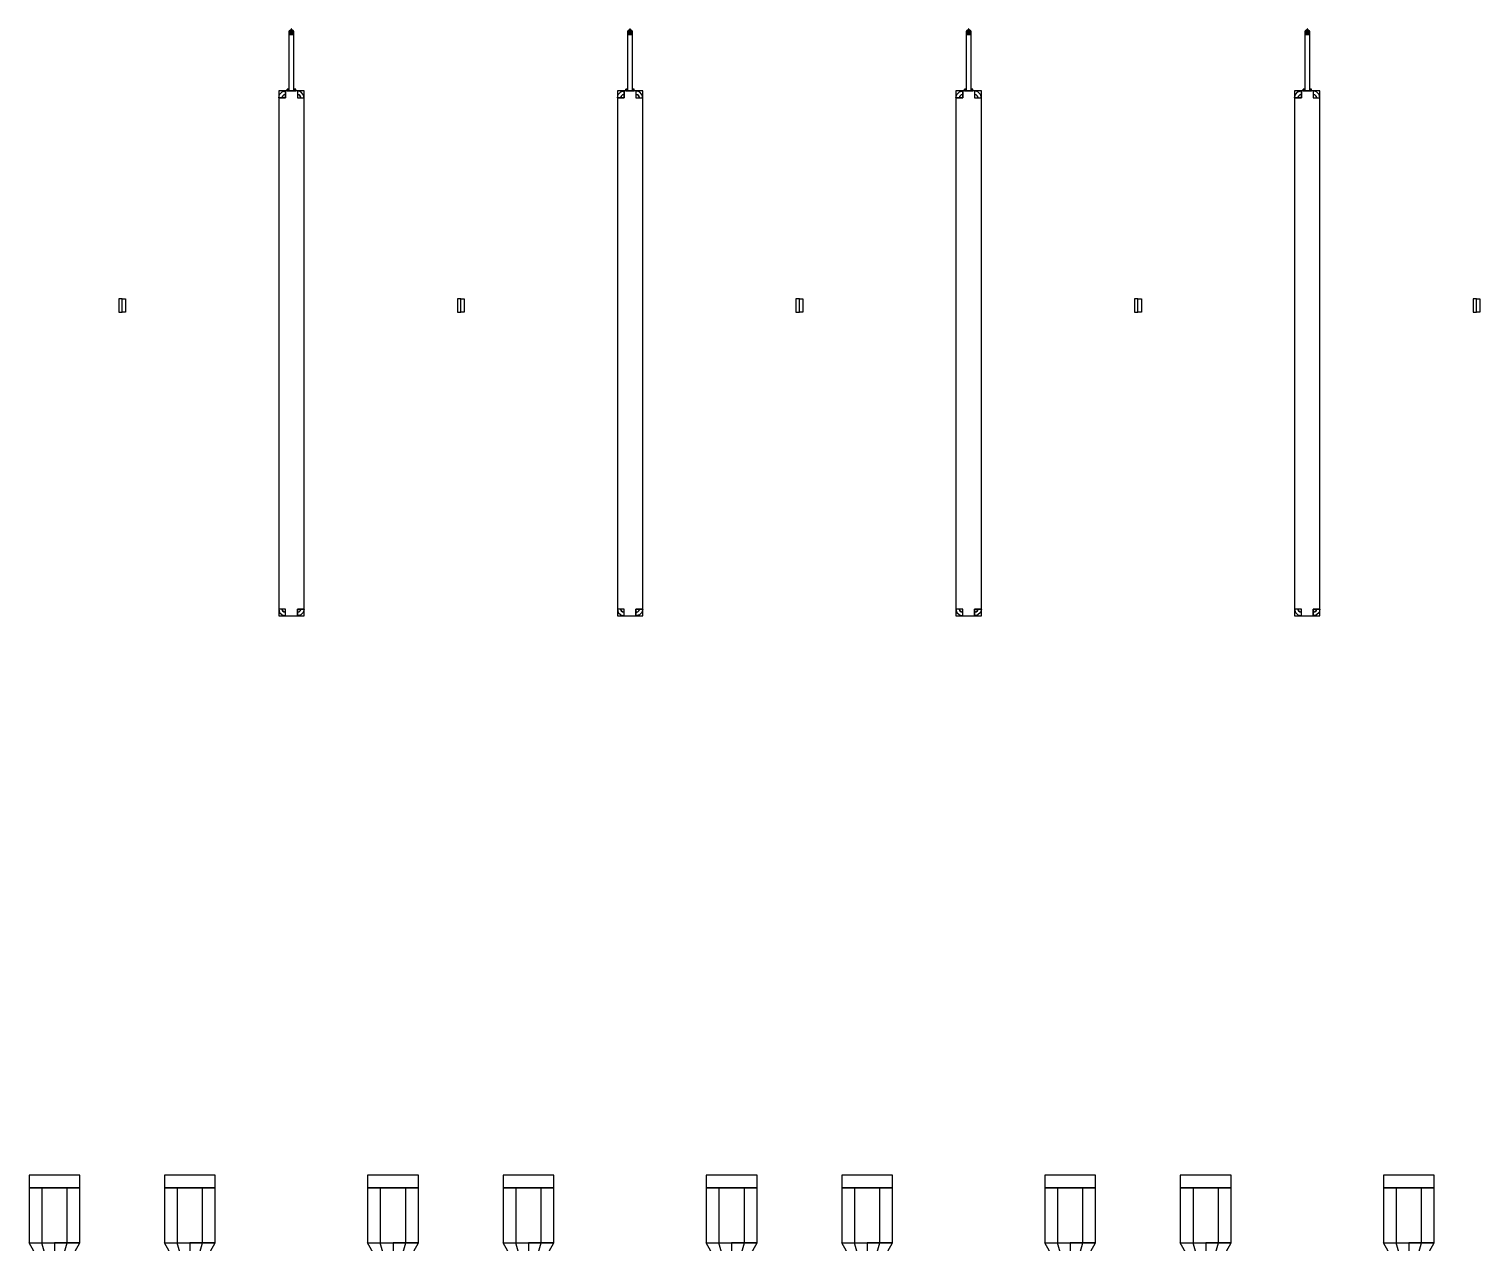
# Model space of a CAD drawing. Extents: x -19750 to 13082, y -13175 to 15275.
# Drawn here: x -12550 to -3980, y 1050 to 8221 of the extents above; entities that cross this region are included whole.
import ezdxf

# ---------------------------------------------------------------- set-up
doc = ezdxf.new("R2010")
doc.units = 0
doc.layers.add('GAP', color=1, linetype='continuous')
doc.layers.add('PIN', color=3, linetype='continuous')

# ---------------------------------------------------------------- blocks, each defined once
blk = doc.blocks.new('C1BGAP')
for points in [[(3250, 14425), (3250, 14350), (3550, 14350), (3550, 14425), (3250, 14425)], [(3250, 14425), (3250, 14350), (3550, 14350), (3550, 14425), (3250, 14425)], [(3250, 14350), (3250, 14025), (3550, 14025), (3550, 14350), (3250, 14350)], [(3250, 14350), (3250, 14025), (3550, 14025), (3550, 14350), (3250, 14350)], [(3400, 14025), (3400, 13775), (3390.2, 13775), (3250, 14025), (3400, 14025)], [(3400, 14025), (3400, 13775), (3390.2, 13775), (3250, 14025), (3400, 14025)], [(3400, 14025), (3400, 13775), (3409.8, 13775), (3550, 14025), (3400, 14025)], [(3400, 14025), (3400, 13775), (3409.8, 13775), (3550, 14025), (3400, 14025)]]:
    blk.add_lwpolyline(points)
blk = doc.blocks.new('C1BPIN')
for points in [[(3325, 14350), (3325, 14025), (3475, 14025), (3475, 14350), (3325, 14350)], [(3325, 14350), (3325, 14025), (3475, 14025), (3475, 14350), (3325, 14350)], [(3400, 14025), (3400, 13775), (3395, 13775), (3325, 14025), (3400, 14025)], [(3400, 14025), (3400, 13775), (3395, 13775), (3325, 14025), (3400, 14025)], [(3400, 14025), (3400, 13775), (3405, 13775), (3475, 14025), (3400, 14025)], [(3400, 14025), (3400, 13775), (3405, 13775), (3475, 14025), (3400, 14025)]]:
    blk.add_lwpolyline(points)
blk = doc.blocks.new('C1C')
at = {"layer": 'GAP'}
blk.add_lwpolyline([(1800, 19522.5), (1800, 19602.5), (1780, 19602.5), (1780, 19522.5), (1800, 19522.5)], dxfattribs=at)
blk = doc.blocks.new('C1CGAP')
for points in [[(3250, 14425), (3250, 14350), (3550, 14350), (3550, 14425), (3250, 14425)], [(3250, 14425), (3250, 14350), (3550, 14350), (3550, 14425), (3250, 14425)], [(3250, 14350), (3250, 14025), (3550, 14025), (3550, 14350), (3250, 14350)], [(3250, 14350), (3250, 14025), (3550, 14025), (3550, 14350), (3250, 14350)], [(3400, 14025), (3400, 13775), (3390.2, 13775), (3250, 14025), (3400, 14025)], [(3400, 14025), (3400, 13775), (3390.2, 13775), (3250, 14025), (3400, 14025)], [(3400, 14025), (3400, 13775), (3409.8, 13775), (3550, 14025), (3400, 14025)], [(3400, 14025), (3400, 13775), (3409.8, 13775), (3550, 14025), (3400, 14025)]]:
    blk.add_lwpolyline(points)
blk = doc.blocks.new('C1CPIN')
for points in [[(3325, 14350), (3325, 14025), (3475, 14025), (3475, 14350), (3325, 14350)], [(3325, 14350), (3325, 14025), (3475, 14025), (3475, 14350), (3325, 14350)], [(3400, 14025), (3400, 13775), (3395, 13775), (3325, 14025), (3400, 14025)], [(3400, 14025), (3400, 13775), (3395, 13775), (3325, 14025), (3400, 14025)], [(3400, 14025), (3400, 13775), (3405, 13775), (3475, 14025), (3400, 14025)], [(3400, 14025), (3400, 13775), (3405, 13775), (3475, 14025), (3400, 14025)]]:
    blk.add_lwpolyline(points)
blk = doc.blocks.new('C1D')
at = {"layer": 'GAP'}
for points in [[(-200, 19522.5), (-200, 19602.5), (-180, 19602.5), (-180, 19522.5), (-200, 19522.5)], [(1800, 19522.5), (1800, 19602.5), (1780, 19602.5), (1780, 19522.5), (1800, 19522.5)]]:
    blk.add_lwpolyline(points, dxfattribs=at)
blk = doc.blocks.new('C1DGAP')
for points in [[(785, 21180), (785, 20830), (815, 20830), (815, 21180), (785, 21180)], [(787.5, 21184), (799.8, 21194), (799.5, 21194), (787.3, 21184), (787.5, 21184)], [(787.5, 21164), (787.5, 21184), (787.3, 21184), (787.3, 21164), (787.5, 21164)], [(792.5, 21175), (792.5, 21170), (807.5, 21170), (807.5, 21175), (792.5, 21175)], [(797.5, 21180), (797.5, 21175), (802.5, 21175), (802.5, 21180), (797.5, 21180)], [(801.2, 21196), (801.2, 21196.2), (798.8, 21196.2), (798.8, 21196), (801.2, 21196)], [(799.8, 21194), (799.8, 21196), (799.5, 21196), (799.5, 21194), (799.8, 21194)], [(800.2, 21194), (800.2, 21196), (800.5, 21196), (800.5, 21194), (800.2, 21194)], [(812.5, 21184), (800.2, 21194), (800.5, 21194), (812.7, 21184), (812.5, 21184)], [(812.5, 21164), (812.5, 21184), (812.7, 21184), (812.7, 21164), (812.5, 21164)], [(812.7, 21163.8), (812.7, 21164), (787.3, 21164), (787.3, 21163.8), (812.7, 21163.8)], [(725, 20830), (725, 17730), (875, 17730), (875, 20830), (725, 20830)], [(725, 20830), (725, 20790), (765, 20790), (765, 20830), (725, 20830)], [(725, 20790), (730.4, 20810), (745, 20824.6), (765, 20830), (765, 20810), (755, 20807.3), (747.7, 20800), (745, 20790), (725, 20790)], [(785, 20830), (785, 20840), (775, 20840), (775, 20830), (785, 20830)], [(785, 20840), (783.7, 20835), (780, 20831.3), (775, 20830), (775, 20835), (777.5, 20835.7), (779.3, 20837.5), (780, 20840), (785, 20840)], [(780, 20840), (779.3, 20837.5), (777.5, 20835.7), (775, 20835), (775, 20840), (775, 20840), (775, 20840), (775, 20840), (780, 20840)], [(825, 20830), (825, 20840), (815, 20840), (815, 20830), (825, 20830)], [(815, 20840), (816.3, 20835), (820, 20831.3), (825, 20830), (825, 20835), (822.5, 20835.7), (820.7, 20837.5), (820, 20840), (815, 20840)], [(820, 20840), (820.7, 20837.5), (822.5, 20835.7), (825, 20835), (825, 20840), (825, 20840), (825, 20840), (825, 20840), (820, 20840)], [(835, 20830), (835, 20790), (875, 20790), (875, 20830), (835, 20830)], [(875, 20790), (869.6, 20810), (855, 20824.6), (835, 20830), (835, 20810), (845, 20807.3), (852.3, 20800), (855, 20790), (875, 20790)], [(745, 20790), (747.7, 20800), (755, 20807.3), (765, 20810), (765, 20790), (765, 20790), (765, 20790), (765, 20790), (745, 20790)], [(855, 20790), (852.3, 20800), (845, 20807.3), (835, 20810), (835, 20790), (835, 20790), (835, 20790), (835, 20790), (855, 20790)], [(765, 17730), (765, 17770), (725, 17770), (725, 17730), (765, 17730)], [(725, 17770), (730.4, 17750), (745, 17735.4), (765, 17730), (765, 17750), (755, 17752.7), (747.7, 17760), (745, 17770), (725, 17770)], [(745, 17770), (747.7, 17760), (755, 17752.7), (765, 17750), (765, 17770), (765, 17770), (765, 17770), (765, 17770), (745, 17770)], [(875, 17730), (875, 17770), (835, 17770), (835, 17730), (875, 17730)], [(875, 17770), (869.6, 17750), (855, 17735.4), (835, 17730), (835, 17750), (845, 17752.7), (852.3, 17760), (855, 17770), (875, 17770)], [(855, 17770), (852.3, 17760), (845, 17752.7), (835, 17750), (835, 17770), (835, 17770), (835, 17770), (835, 17770), (855, 17770)], [(3250, 14425), (3250, 14350), (3550, 14350), (3550, 14425), (3250, 14425)], [(3250, 14425), (3250, 14350), (3550, 14350), (3550, 14425), (3250, 14425)], [(3250, 14350), (3250, 14025), (3550, 14025), (3550, 14350), (3250, 14350)], [(3250, 14350), (3250, 14025), (3550, 14025), (3550, 14350), (3250, 14350)], [(3400, 14025), (3400, 13775), (3390.2, 13775), (3250, 14025), (3400, 14025)], [(3400, 14025), (3400, 13775), (3390.2, 13775), (3250, 14025), (3400, 14025)], [(3400, 14025), (3400, 13775), (3409.8, 13775), (3550, 14025), (3400, 14025)], [(3400, 14025), (3400, 13775), (3409.8, 13775), (3550, 14025), (3400, 14025)]]:
    blk.add_lwpolyline(points)
blk = doc.blocks.new('C1DPIN')
for points in [[(800, 21184), (800, 21194), (799.8, 21194), (787.5, 21184), (800, 21184)], [(812.5, 21164), (812.5, 21184), (787.5, 21184), (787.5, 21164), (812.5, 21164)], [(800.2, 21194), (800.2, 21196), (799.8, 21196), (799.8, 21194), (800.2, 21194)], [(800, 21184), (800, 21194), (800.2, 21194), (812.5, 21184), (800, 21184)], [(780, 20840), (779.3, 20837.5), (777.5, 20835.7), (775, 20835), (775, 20835), (777.5, 20835.7), (779.3, 20837.5), (780, 20840), (780, 20840)], [(780, 20840), (779.3, 20837.5), (777.5, 20835.7), (775, 20835), (775, 20835), (777.5, 20835.7), (779.3, 20837.5), (780, 20840), (780, 20840)], [(820, 20840), (820.7, 20837.5), (822.5, 20835.7), (825, 20835), (825, 20835), (822.5, 20835.7), (820.7, 20837.5), (820, 20840), (820, 20840)], [(820, 20840), (820.7, 20837.5), (822.5, 20835.7), (825, 20835), (825, 20835), (822.5, 20835.7), (820.7, 20837.5), (820, 20840), (820, 20840)], [(745, 20790), (747.7, 20800), (755, 20807.3), (765, 20810), (765, 20810), (755, 20807.3), (747.7, 20800), (745, 20790), (745, 20790)], [(745, 20790), (747.7, 20800), (755, 20807.3), (765, 20810), (765, 20810), (755, 20807.3), (747.7, 20800), (745, 20790), (745, 20790)], [(855, 20790), (852.3, 20800), (845, 20807.3), (835, 20810), (835, 20810), (845, 20807.3), (852.3, 20800), (855, 20790), (855, 20790)], [(855, 20790), (852.3, 20800), (845, 20807.3), (835, 20810), (835, 20810), (845, 20807.3), (852.3, 20800), (855, 20790), (855, 20790)], [(745, 17770), (747.7, 17760), (755, 17752.7), (765, 17750), (765, 17750), (755, 17752.7), (747.7, 17760), (745, 17770), (745, 17770)], [(745, 17770), (747.7, 17760), (755, 17752.7), (765, 17750), (765, 17750), (755, 17752.7), (747.7, 17760), (745, 17770), (745, 17770)], [(855, 17770), (852.3, 17760), (845, 17752.7), (835, 17750), (835, 17750), (845, 17752.7), (852.3, 17760), (855, 17770), (855, 17770)], [(855, 17770), (852.3, 17760), (845, 17752.7), (835, 17750), (835, 17750), (845, 17752.7), (852.3, 17760), (855, 17770), (855, 17770)], [(3325, 14350), (3325, 14025), (3475, 14025), (3475, 14350), (3325, 14350)], [(3325, 14350), (3325, 14025), (3475, 14025), (3475, 14350), (3325, 14350)], [(3400, 14025), (3400, 13775), (3395, 13775), (3325, 14025), (3400, 14025)], [(3400, 14025), (3400, 13775), (3395, 13775), (3325, 14025), (3400, 14025)], [(3400, 14025), (3400, 13775), (3405, 13775), (3475, 14025), (3400, 14025)], [(3400, 14025), (3400, 13775), (3405, 13775), (3475, 14025), (3400, 14025)]]:
    blk.add_lwpolyline(points)
blk = doc.blocks.new('C1E')
at = {"layer": 'GAP'}
for points in [[(-200, 19522.5), (-200, 19602.5), (-180, 19602.5), (-180, 19522.5), (-200, 19522.5)], [(1800, 19522.5), (1800, 19602.5), (1780, 19602.5), (1780, 19522.5), (1800, 19522.5)]]:
    blk.add_lwpolyline(points, dxfattribs=at)
blk = doc.blocks.new('C1EGAP')
for points in [[(785, 21180), (785, 20830), (815, 20830), (815, 21180), (785, 21180)], [(787.5, 21184), (799.7, 21194), (799.5, 21194), (787.3, 21184), (787.5, 21184)], [(787.5, 21164), (787.5, 21184), (787.3, 21184), (787.3, 21164), (787.5, 21164)], [(792.5, 21175), (792.5, 21170), (807.5, 21170), (807.5, 21175), (792.5, 21175)], [(797.5, 21180), (797.5, 21175), (802.5, 21175), (802.5, 21180), (797.5, 21180)], [(801.2, 21196), (801.2, 21196.2), (798.8, 21196.2), (798.8, 21196), (801.2, 21196)], [(799.7, 21194), (799.7, 21196), (799.5, 21196), (799.5, 21194), (799.7, 21194)], [(800.3, 21194), (800.3, 21196), (800.5, 21196), (800.5, 21194), (800.3, 21194)], [(812.5, 21184), (800.3, 21194), (800.5, 21194), (812.7, 21184), (812.5, 21184)], [(812.5, 21164), (812.5, 21184), (812.7, 21184), (812.7, 21164), (812.5, 21164)], [(812.7, 21163.8), (812.7, 21164), (787.3, 21164), (787.3, 21163.8), (812.7, 21163.8)], [(725, 20830), (725, 17730), (875, 17730), (875, 20830), (725, 20830)], [(725, 20830), (725, 20790), (765, 20790), (765, 20830), (725, 20830)], [(725, 20790), (730.4, 20810), (745, 20824.6), (765, 20830), (765, 20810), (755, 20807.3), (747.7, 20800), (745, 20790), (725, 20790)], [(785, 20830), (785, 20840), (775, 20840), (775, 20830), (785, 20830)], [(785, 20840), (783.7, 20835), (780, 20831.3), (775, 20830), (775, 20835), (777.5, 20835.7), (779.3, 20837.5), (780, 20840), (785, 20840)], [(780, 20840), (779.3, 20837.5), (777.5, 20835.7), (775, 20835), (775, 20840), (775, 20840), (775, 20840), (775, 20840), (780, 20840)], [(825, 20830), (825, 20840), (815, 20840), (815, 20830), (825, 20830)], [(815, 20840), (816.3, 20835), (820, 20831.3), (825, 20830), (825, 20835), (822.5, 20835.7), (820.7, 20837.5), (820, 20840), (815, 20840)], [(820, 20840), (820.7, 20837.5), (822.5, 20835.7), (825, 20835), (825, 20840), (825, 20840), (825, 20840), (825, 20840), (820, 20840)], [(835, 20830), (835, 20790), (875, 20790), (875, 20830), (835, 20830)], [(875, 20790), (869.6, 20810), (855, 20824.6), (835, 20830), (835, 20810), (845, 20807.3), (852.3, 20800), (855, 20790), (875, 20790)], [(745, 20790), (747.7, 20800), (755, 20807.3), (765, 20810), (765, 20790), (765, 20790), (765, 20790), (765, 20790), (745, 20790)], [(855, 20790), (852.3, 20800), (845, 20807.3), (835, 20810), (835, 20790), (835, 20790), (835, 20790), (835, 20790), (855, 20790)], [(765, 17730), (765, 17770), (725, 17770), (725, 17730), (765, 17730)], [(725, 17770), (730.4, 17750), (745, 17735.4), (765, 17730), (765, 17750), (755, 17752.7), (747.7, 17760), (745, 17770), (725, 17770)], [(745, 17770), (747.7, 17760), (755, 17752.7), (765, 17750), (765, 17770), (765, 17770), (765, 17770), (765, 17770), (745, 17770)], [(875, 17730), (875, 17770), (835, 17770), (835, 17730), (875, 17730)], [(875, 17770), (869.6, 17750), (855, 17735.4), (835, 17730), (835, 17750), (845, 17752.7), (852.3, 17760), (855, 17770), (875, 17770)], [(855, 17770), (852.3, 17760), (845, 17752.7), (835, 17750), (835, 17770), (835, 17770), (835, 17770), (835, 17770), (855, 17770)], [(-1950, 14425), (-1950, 14350), (-1650, 14350), (-1650, 14425), (-1950, 14425)], [(-1950, 14425), (-1950, 14350), (-1650, 14350), (-1650, 14425), (-1950, 14425)], [(3250, 14425), (3250, 14350), (3550, 14350), (3550, 14425), (3250, 14425)], [(3250, 14425), (3250, 14350), (3550, 14350), (3550, 14425), (3250, 14425)], [(-1950, 14350), (-1950, 14025), (-1650, 14025), (-1650, 14350), (-1950, 14350)], [(-1950, 14350), (-1950, 14025), (-1650, 14025), (-1650, 14350), (-1950, 14350)], [(3250, 14350), (3250, 14025), (3550, 14025), (3550, 14350), (3250, 14350)], [(3250, 14350), (3250, 14025), (3550, 14025), (3550, 14350), (3250, 14350)], [(-1800, 14025), (-1800, 13775), (-1809.8, 13775), (-1950, 14025), (-1800, 14025)], [(-1800, 14025), (-1800, 13775), (-1809.8, 13775), (-1950, 14025), (-1800, 14025)], [(-1800, 14025), (-1800, 13775), (-1790.2, 13775), (-1650, 14025), (-1800, 14025)], [(-1800, 14025), (-1800, 13775), (-1790.2, 13775), (-1650, 14025), (-1800, 14025)], [(3400, 14025), (3400, 13775), (3390.2, 13775), (3250, 14025), (3400, 14025)], [(3400, 14025), (3400, 13775), (3390.2, 13775), (3250, 14025), (3400, 14025)], [(3400, 14025), (3400, 13775), (3409.8, 13775), (3550, 14025), (3400, 14025)], [(3400, 14025), (3400, 13775), (3409.8, 13775), (3550, 14025), (3400, 14025)]]:
    blk.add_lwpolyline(points)
blk = doc.blocks.new('C1EPIN')
for points in [[(800, 21184), (800, 21194), (799.7, 21194), (787.5, 21184), (800, 21184)], [(812.5, 21164), (812.5, 21184), (787.5, 21184), (787.5, 21164), (812.5, 21164)], [(800.3, 21194), (800.3, 21196), (799.7, 21196), (799.7, 21194), (800.3, 21194)], [(800, 21184), (800, 21194), (800.3, 21194), (812.5, 21184), (800, 21184)], [(780, 20840), (779.3, 20837.5), (777.5, 20835.7), (775, 20835), (775, 20835), (777.5, 20835.7), (779.3, 20837.5), (780, 20840), (780, 20840)], [(780, 20840), (779.3, 20837.5), (777.5, 20835.7), (775, 20835), (775, 20835), (777.5, 20835.7), (779.3, 20837.5), (780, 20840), (780, 20840)], [(820, 20840), (820.7, 20837.5), (822.5, 20835.7), (825, 20835), (825, 20835), (822.5, 20835.7), (820.7, 20837.5), (820, 20840), (820, 20840)], [(820, 20840), (820.7, 20837.5), (822.5, 20835.7), (825, 20835), (825, 20835), (822.5, 20835.7), (820.7, 20837.5), (820, 20840), (820, 20840)], [(745, 20790), (747.7, 20800), (755, 20807.3), (765, 20810), (765, 20810), (755, 20807.3), (747.7, 20800), (745, 20790), (745, 20790)], [(745, 20790), (747.7, 20800), (755, 20807.3), (765, 20810), (765, 20810), (755, 20807.3), (747.7, 20800), (745, 20790), (745, 20790)], [(855, 20790), (852.3, 20800), (845, 20807.3), (835, 20810), (835, 20810), (845, 20807.3), (852.3, 20800), (855, 20790), (855, 20790)], [(855, 20790), (852.3, 20800), (845, 20807.3), (835, 20810), (835, 20810), (845, 20807.3), (852.3, 20800), (855, 20790), (855, 20790)], [(745, 17770), (747.7, 17760), (755, 17752.7), (765, 17750), (765, 17750), (755, 17752.7), (747.7, 17760), (745, 17770), (745, 17770)], [(745, 17770), (747.7, 17760), (755, 17752.7), (765, 17750), (765, 17750), (755, 17752.7), (747.7, 17760), (745, 17770), (745, 17770)], [(855, 17770), (852.3, 17760), (845, 17752.7), (835, 17750), (835, 17750), (845, 17752.7), (852.3, 17760), (855, 17770), (855, 17770)], [(855, 17770), (852.3, 17760), (845, 17752.7), (835, 17750), (835, 17750), (845, 17752.7), (852.3, 17760), (855, 17770), (855, 17770)], [(-1875, 14350), (-1875, 14025), (-1725, 14025), (-1725, 14350), (-1875, 14350)], [(-1875, 14350), (-1875, 14025), (-1725, 14025), (-1725, 14350), (-1875, 14350)], [(3325, 14350), (3325, 14025), (3475, 14025), (3475, 14350), (3325, 14350)], [(3325, 14350), (3325, 14025), (3475, 14025), (3475, 14350), (3325, 14350)], [(-1800, 14025), (-1800, 13775), (-1805, 13775), (-1875, 14025), (-1800, 14025)], [(-1800, 14025), (-1800, 13775), (-1805, 13775), (-1875, 14025), (-1800, 14025)], [(-1800, 14025), (-1800, 13775), (-1795, 13775), (-1725, 14025), (-1800, 14025)], [(-1800, 14025), (-1800, 13775), (-1795, 13775), (-1725, 14025), (-1800, 14025)], [(3400, 14025), (3400, 13775), (3395, 13775), (3325, 14025), (3400, 14025)], [(3400, 14025), (3400, 13775), (3395, 13775), (3325, 14025), (3400, 14025)], [(3400, 14025), (3400, 13775), (3405, 13775), (3475, 14025), (3400, 14025)], [(3400, 14025), (3400, 13775), (3405, 13775), (3475, 14025), (3400, 14025)]]:
    blk.add_lwpolyline(points)
blk = doc.blocks.new('C1F')
at = {"layer": 'GAP'}
for points in [[(-200, 19522.5), (-200, 19602.5), (-180, 19602.5), (-180, 19522.5), (-200, 19522.5)], [(1800, 19522.5), (1800, 19602.5), (1780, 19602.5), (1780, 19522.5), (1800, 19522.5)]]:
    blk.add_lwpolyline(points, dxfattribs=at)
blk = doc.blocks.new('C1FGAP')
for points in [[(785, 21180), (785, 20830), (815, 20830), (815, 21180), (785, 21180)], [(787.5, 21184), (799.7, 21194), (799.5, 21194), (787.3, 21184), (787.5, 21184)], [(787.5, 21164), (787.5, 21184), (787.3, 21184), (787.3, 21164), (787.5, 21164)], [(792.5, 21175), (792.5, 21170), (807.5, 21170), (807.5, 21175), (792.5, 21175)], [(797.5, 21180), (797.5, 21175), (802.5, 21175), (802.5, 21180), (797.5, 21180)], [(801.2, 21196), (801.2, 21196.2), (798.8, 21196.2), (798.8, 21196), (801.2, 21196)], [(799.7, 21194), (799.7, 21196), (799.5, 21196), (799.5, 21194), (799.7, 21194)], [(800.3, 21194), (800.3, 21196), (800.5, 21196), (800.5, 21194), (800.3, 21194)], [(812.5, 21184), (800.3, 21194), (800.5, 21194), (812.7, 21184), (812.5, 21184)], [(812.5, 21164), (812.5, 21184), (812.7, 21184), (812.7, 21164), (812.5, 21164)], [(812.7, 21163.8), (812.7, 21164), (787.3, 21164), (787.3, 21163.8), (812.7, 21163.8)], [(725, 20830), (725, 17730), (875, 17730), (875, 20830), (725, 20830)], [(725, 20830), (725, 20790), (765, 20790), (765, 20830), (725, 20830)], [(725, 20790), (730.4, 20810), (745, 20824.6), (765, 20830), (765, 20810), (755, 20807.3), (747.7, 20800), (745, 20790), (725, 20790)], [(785, 20830), (785, 20840), (775, 20840), (775, 20830), (785, 20830)], [(785, 20840), (783.7, 20835), (780, 20831.3), (775, 20830), (775, 20835), (777.5, 20835.7), (779.3, 20837.5), (780, 20840), (785, 20840)], [(780, 20840), (779.3, 20837.5), (777.5, 20835.7), (775, 20835), (775, 20840), (775, 20840), (775, 20840), (775, 20840), (780, 20840)], [(825, 20830), (825, 20840), (815, 20840), (815, 20830), (825, 20830)], [(815, 20840), (816.3, 20835), (820, 20831.3), (825, 20830), (825, 20835), (822.5, 20835.7), (820.7, 20837.5), (820, 20840), (815, 20840)], [(820, 20840), (820.7, 20837.5), (822.5, 20835.7), (825, 20835), (825, 20840), (825, 20840), (825, 20840), (825, 20840), (820, 20840)], [(835, 20830), (835, 20790), (875, 20790), (875, 20830), (835, 20830)], [(875, 20790), (869.6, 20810), (855, 20824.6), (835, 20830), (835, 20810), (845, 20807.3), (852.3, 20800), (855, 20790), (875, 20790)], [(745, 20790), (747.7, 20800), (755, 20807.3), (765, 20810), (765, 20790), (765, 20790), (765, 20790), (765, 20790), (745, 20790)], [(855, 20790), (852.3, 20800), (845, 20807.3), (835, 20810), (835, 20790), (835, 20790), (835, 20790), (835, 20790), (855, 20790)], [(765, 17730), (765, 17770), (725, 17770), (725, 17730), (765, 17730)], [(725, 17770), (730.4, 17750), (745, 17735.4), (765, 17730), (765, 17750), (755, 17752.7), (747.7, 17760), (745, 17770), (725, 17770)], [(745, 17770), (747.7, 17760), (755, 17752.7), (765, 17750), (765, 17770), (765, 17770), (765, 17770), (765, 17770), (745, 17770)], [(875, 17730), (875, 17770), (835, 17770), (835, 17730), (875, 17730)], [(875, 17770), (869.6, 17750), (855, 17735.4), (835, 17730), (835, 17750), (845, 17752.7), (852.3, 17760), (855, 17770), (875, 17770)], [(855, 17770), (852.3, 17760), (845, 17752.7), (835, 17750), (835, 17770), (835, 17770), (835, 17770), (835, 17770), (855, 17770)], [(-1950, 14425), (-1950, 14350), (-1650, 14350), (-1650, 14425), (-1950, 14425)], [(-1950, 14425), (-1950, 14350), (-1650, 14350), (-1650, 14425), (-1950, 14425)], [(3250, 14425), (3250, 14350), (3550, 14350), (3550, 14425), (3250, 14425)], [(3250, 14425), (3250, 14350), (3550, 14350), (3550, 14425), (3250, 14425)], [(-1950, 14350), (-1950, 14025), (-1650, 14025), (-1650, 14350), (-1950, 14350)], [(-1950, 14350), (-1950, 14025), (-1650, 14025), (-1650, 14350), (-1950, 14350)], [(3250, 14350), (3250, 14025), (3550, 14025), (3550, 14350), (3250, 14350)], [(3250, 14350), (3250, 14025), (3550, 14025), (3550, 14350), (3250, 14350)], [(-1800, 14025), (-1800, 13775), (-1809.8, 13775), (-1950, 14025), (-1800, 14025)], [(-1800, 14025), (-1800, 13775), (-1809.8, 13775), (-1950, 14025), (-1800, 14025)], [(-1800, 14025), (-1800, 13775), (-1790.2, 13775), (-1650, 14025), (-1800, 14025)], [(-1800, 14025), (-1800, 13775), (-1790.2, 13775), (-1650, 14025), (-1800, 14025)], [(3400, 14025), (3400, 13775), (3390.2, 13775), (3250, 14025), (3400, 14025)], [(3400, 14025), (3400, 13775), (3390.2, 13775), (3250, 14025), (3400, 14025)], [(3400, 14025), (3400, 13775), (3409.8, 13775), (3550, 14025), (3400, 14025)], [(3400, 14025), (3400, 13775), (3409.8, 13775), (3550, 14025), (3400, 14025)]]:
    blk.add_lwpolyline(points)
blk = doc.blocks.new('C1FPIN')
for points in [[(800, 21184), (800, 21194), (799.7, 21194), (787.5, 21184), (800, 21184)], [(812.5, 21164), (812.5, 21184), (787.5, 21184), (787.5, 21164), (812.5, 21164)], [(800.3, 21194), (800.3, 21196), (799.7, 21196), (799.7, 21194), (800.3, 21194)], [(800, 21184), (800, 21194), (800.3, 21194), (812.5, 21184), (800, 21184)], [(780, 20840), (779.3, 20837.5), (777.5, 20835.7), (775, 20835), (775, 20835), (777.5, 20835.7), (779.3, 20837.5), (780, 20840), (780, 20840)], [(780, 20840), (779.3, 20837.5), (777.5, 20835.7), (775, 20835), (775, 20835), (777.5, 20835.7), (779.3, 20837.5), (780, 20840), (780, 20840)], [(820, 20840), (820.7, 20837.5), (822.5, 20835.7), (825, 20835), (825, 20835), (822.5, 20835.7), (820.7, 20837.5), (820, 20840), (820, 20840)], [(820, 20840), (820.7, 20837.5), (822.5, 20835.7), (825, 20835), (825, 20835), (822.5, 20835.7), (820.7, 20837.5), (820, 20840), (820, 20840)], [(745, 20790), (747.7, 20800), (755, 20807.3), (765, 20810), (765, 20810), (755, 20807.3), (747.7, 20800), (745, 20790), (745, 20790)], [(745, 20790), (747.7, 20800), (755, 20807.3), (765, 20810), (765, 20810), (755, 20807.3), (747.7, 20800), (745, 20790), (745, 20790)], [(855, 20790), (852.3, 20800), (845, 20807.3), (835, 20810), (835, 20810), (845, 20807.3), (852.3, 20800), (855, 20790), (855, 20790)], [(855, 20790), (852.3, 20800), (845, 20807.3), (835, 20810), (835, 20810), (845, 20807.3), (852.3, 20800), (855, 20790), (855, 20790)], [(745, 17770), (747.7, 17760), (755, 17752.7), (765, 17750), (765, 17750), (755, 17752.7), (747.7, 17760), (745, 17770), (745, 17770)], [(745, 17770), (747.7, 17760), (755, 17752.7), (765, 17750), (765, 17750), (755, 17752.7), (747.7, 17760), (745, 17770), (745, 17770)], [(855, 17770), (852.3, 17760), (845, 17752.7), (835, 17750), (835, 17750), (845, 17752.7), (852.3, 17760), (855, 17770), (855, 17770)], [(855, 17770), (852.3, 17760), (845, 17752.7), (835, 17750), (835, 17750), (845, 17752.7), (852.3, 17760), (855, 17770), (855, 17770)], [(-1875, 14350), (-1875, 14025), (-1725, 14025), (-1725, 14350), (-1875, 14350)], [(-1875, 14350), (-1875, 14025), (-1725, 14025), (-1725, 14350), (-1875, 14350)], [(3325, 14350), (3325, 14025), (3475, 14025), (3475, 14350), (3325, 14350)], [(3325, 14350), (3325, 14025), (3475, 14025), (3475, 14350), (3325, 14350)], [(-1800, 14025), (-1800, 13775), (-1805, 13775), (-1875, 14025), (-1800, 14025)], [(-1800, 14025), (-1800, 13775), (-1805, 13775), (-1875, 14025), (-1800, 14025)], [(-1800, 14025), (-1800, 13775), (-1795, 13775), (-1725, 14025), (-1800, 14025)], [(-1800, 14025), (-1800, 13775), (-1795, 13775), (-1725, 14025), (-1800, 14025)], [(3400, 14025), (3400, 13775), (3395, 13775), (3325, 14025), (3400, 14025)], [(3400, 14025), (3400, 13775), (3395, 13775), (3325, 14025), (3400, 14025)], [(3400, 14025), (3400, 13775), (3405, 13775), (3475, 14025), (3400, 14025)], [(3400, 14025), (3400, 13775), (3405, 13775), (3475, 14025), (3400, 14025)]]:
    blk.add_lwpolyline(points)
blk = doc.blocks.new('C1G')
at = {"layer": 'GAP'}
for points in [[(-200, 19522.5), (-200, 19602.5), (-180, 19602.5), (-180, 19522.5), (-200, 19522.5)], [(1800, 19522.5), (1800, 19602.5), (1780, 19602.5), (1780, 19522.5), (1800, 19522.5)]]:
    blk.add_lwpolyline(points, dxfattribs=at)
blk = doc.blocks.new('C1GGAP')
for points in [[(785, 21180), (785, 20830), (815, 20830), (815, 21180), (785, 21180)], [(787.5, 21184), (799.9, 21194), (799.7, 21194), (787.3, 21184), (787.5, 21184)], [(787.5, 21164), (787.5, 21184), (787.3, 21184), (787.3, 21164), (787.5, 21164)], [(792.5, 21175), (792.5, 21170), (807.5, 21170), (807.5, 21175), (792.5, 21175)], [(797.5, 21180), (797.5, 21175), (802.5, 21175), (802.5, 21180), (797.5, 21180)], [(801.2, 21196), (801.2, 21196.2), (798.8, 21196.2), (798.8, 21196), (801.2, 21196)], [(799.9, 21194), (799.9, 21196), (799.7, 21196), (799.7, 21194), (799.9, 21194)], [(800.1, 21194), (800.1, 21196), (800.3, 21196), (800.3, 21194), (800.1, 21194)], [(812.5, 21184), (800.1, 21194), (800.3, 21194), (812.7, 21184), (812.5, 21184)], [(812.5, 21164), (812.5, 21184), (812.7, 21184), (812.7, 21164), (812.5, 21164)], [(812.7, 21163.8), (812.7, 21164), (787.3, 21164), (787.3, 21163.8), (812.7, 21163.8)], [(725, 20830), (725, 17730), (875, 17730), (875, 20830), (725, 20830)], [(725, 20830), (725, 20790), (765, 20790), (765, 20830), (725, 20830)], [(725, 20790), (730.4, 20810), (745, 20824.6), (765, 20830), (765, 20810), (755, 20807.3), (747.7, 20800), (745, 20790), (725, 20790)], [(785, 20830), (785, 20840), (775, 20840), (775, 20830), (785, 20830)], [(785, 20840), (783.7, 20835), (780, 20831.3), (775, 20830), (775, 20835), (777.5, 20835.7), (779.3, 20837.5), (780, 20840), (785, 20840)], [(780, 20840), (779.3, 20837.5), (777.5, 20835.7), (775, 20835), (775, 20840), (775, 20840), (775, 20840), (775, 20840), (780, 20840)], [(825, 20830), (825, 20840), (815, 20840), (815, 20830), (825, 20830)], [(815, 20840), (816.3, 20835), (820, 20831.3), (825, 20830), (825, 20835), (822.5, 20835.7), (820.7, 20837.5), (820, 20840), (815, 20840)], [(820, 20840), (820.7, 20837.5), (822.5, 20835.7), (825, 20835), (825, 20840), (825, 20840), (825, 20840), (825, 20840), (820, 20840)], [(835, 20830), (835, 20790), (875, 20790), (875, 20830), (835, 20830)], [(875, 20790), (869.6, 20810), (855, 20824.6), (835, 20830), (835, 20810), (845, 20807.3), (852.3, 20800), (855, 20790), (875, 20790)], [(745, 20790), (747.7, 20800), (755, 20807.3), (765, 20810), (765, 20790), (765, 20790), (765, 20790), (765, 20790), (745, 20790)], [(855, 20790), (852.3, 20800), (845, 20807.3), (835, 20810), (835, 20790), (835, 20790), (835, 20790), (835, 20790), (855, 20790)], [(765, 17730), (765, 17770), (725, 17770), (725, 17730), (765, 17730)], [(725, 17770), (730.4, 17750), (745, 17735.4), (765, 17730), (765, 17750), (755, 17752.7), (747.7, 17760), (745, 17770), (725, 17770)], [(745, 17770), (747.7, 17760), (755, 17752.7), (765, 17750), (765, 17770), (765, 17770), (765, 17770), (765, 17770), (745, 17770)], [(875, 17730), (875, 17770), (835, 17770), (835, 17730), (875, 17730)], [(875, 17770), (869.6, 17750), (855, 17735.4), (835, 17730), (835, 17750), (845, 17752.7), (852.3, 17760), (855, 17770), (875, 17770)], [(855, 17770), (852.3, 17760), (845, 17752.7), (835, 17750), (835, 17770), (835, 17770), (835, 17770), (835, 17770), (855, 17770)], [(-1950, 14425), (-1950, 14350), (-1650, 14350), (-1650, 14425), (-1950, 14425)], [(-1950, 14425), (-1950, 14350), (-1650, 14350), (-1650, 14425), (-1950, 14425)], [(-1950, 14350), (-1950, 14025), (-1650, 14025), (-1650, 14350), (-1950, 14350)], [(-1950, 14350), (-1950, 14025), (-1650, 14025), (-1650, 14350), (-1950, 14350)], [(-1800, 14025), (-1800, 13775), (-1809.8, 13775), (-1950, 14025), (-1800, 14025)], [(-1800, 14025), (-1800, 13775), (-1809.8, 13775), (-1950, 14025), (-1800, 14025)], [(-1800, 14025), (-1800, 13775), (-1790.2, 13775), (-1650, 14025), (-1800, 14025)], [(-1800, 14025), (-1800, 13775), (-1790.2, 13775), (-1650, 14025), (-1800, 14025)]]:
    blk.add_lwpolyline(points)
blk = doc.blocks.new('C1GPIN')
for points in [[(800, 21184), (800, 21194), (799.9, 21194), (787.5, 21184), (800, 21184)], [(812.5, 21164), (812.5, 21184), (787.5, 21184), (787.5, 21164), (812.5, 21164)], [(800.1, 21194), (800.1, 21196), (799.9, 21196), (799.9, 21194), (800.1, 21194)], [(800, 21184), (800, 21194), (800.1, 21194), (812.5, 21184), (800, 21184)], [(780, 20840), (779.3, 20837.5), (777.5, 20835.7), (775, 20835), (775, 20835), (777.5, 20835.7), (779.3, 20837.5), (780, 20840), (780, 20840)], [(780, 20840), (779.3, 20837.5), (777.5, 20835.7), (775, 20835), (775, 20835), (777.5, 20835.7), (779.3, 20837.5), (780, 20840), (780, 20840)], [(820, 20840), (820.7, 20837.5), (822.5, 20835.7), (825, 20835), (825, 20835), (822.5, 20835.7), (820.7, 20837.5), (820, 20840), (820, 20840)], [(820, 20840), (820.7, 20837.5), (822.5, 20835.7), (825, 20835), (825, 20835), (822.5, 20835.7), (820.7, 20837.5), (820, 20840), (820, 20840)], [(745, 20790), (747.7, 20800), (755, 20807.3), (765, 20810), (765, 20810), (755, 20807.3), (747.7, 20800), (745, 20790), (745, 20790)], [(745, 20790), (747.7, 20800), (755, 20807.3), (765, 20810), (765, 20810), (755, 20807.3), (747.7, 20800), (745, 20790), (745, 20790)], [(855, 20790), (852.3, 20800), (845, 20807.3), (835, 20810), (835, 20810), (845, 20807.3), (852.3, 20800), (855, 20790), (855, 20790)], [(855, 20790), (852.3, 20800), (845, 20807.3), (835, 20810), (835, 20810), (845, 20807.3), (852.3, 20800), (855, 20790), (855, 20790)], [(745, 17770), (747.7, 17760), (755, 17752.7), (765, 17750), (765, 17750), (755, 17752.7), (747.7, 17760), (745, 17770), (745, 17770)], [(745, 17770), (747.7, 17760), (755, 17752.7), (765, 17750), (765, 17750), (755, 17752.7), (747.7, 17760), (745, 17770), (745, 17770)], [(855, 17770), (852.3, 17760), (845, 17752.7), (835, 17750), (835, 17750), (845, 17752.7), (852.3, 17760), (855, 17770), (855, 17770)], [(855, 17770), (852.3, 17760), (845, 17752.7), (835, 17750), (835, 17750), (845, 17752.7), (852.3, 17760), (855, 17770), (855, 17770)], [(-1875, 14350), (-1875, 14025), (-1725, 14025), (-1725, 14350), (-1875, 14350)], [(-1875, 14350), (-1875, 14025), (-1725, 14025), (-1725, 14350), (-1875, 14350)], [(-1800, 14025), (-1800, 13775), (-1805, 13775), (-1875, 14025), (-1800, 14025)], [(-1800, 14025), (-1800, 13775), (-1805, 13775), (-1875, 14025), (-1800, 14025)], [(-1800, 14025), (-1800, 13775), (-1795, 13775), (-1725, 14025), (-1800, 14025)], [(-1800, 14025), (-1800, 13775), (-1795, 13775), (-1725, 14025), (-1800, 14025)]]:
    blk.add_lwpolyline(points)
blk = doc.blocks.new('C1H')
at = {"layer": 'GAP'}
blk.add_lwpolyline([(-200, 19522.5), (-200, 19602.5), (-180, 19602.5), (-180, 19522.5), (-200, 19522.5)], dxfattribs=at)
blk = doc.blocks.new('C1HGAP')
for points in [[(-1950, 14425), (-1950, 14350), (-1650, 14350), (-1650, 14425), (-1950, 14425)], [(-1950, 14425), (-1950, 14350), (-1650, 14350), (-1650, 14425), (-1950, 14425)], [(-1950, 14350), (-1950, 14025), (-1650, 14025), (-1650, 14350), (-1950, 14350)], [(-1950, 14350), (-1950, 14025), (-1650, 14025), (-1650, 14350), (-1950, 14350)], [(-1800, 14025), (-1800, 13775), (-1809.8, 13775), (-1950, 14025), (-1800, 14025)], [(-1800, 14025), (-1800, 13775), (-1809.8, 13775), (-1950, 14025), (-1800, 14025)], [(-1800, 14025), (-1800, 13775), (-1790.2, 13775), (-1650, 14025), (-1800, 14025)], [(-1800, 14025), (-1800, 13775), (-1790.2, 13775), (-1650, 14025), (-1800, 14025)]]:
    blk.add_lwpolyline(points)
blk = doc.blocks.new('C1HPIN')
for points in [[(-1875, 14350), (-1875, 14025), (-1725, 14025), (-1725, 14350), (-1875, 14350)], [(-1875, 14350), (-1875, 14025), (-1725, 14025), (-1725, 14350), (-1875, 14350)], [(-1800, 14025), (-1800, 13775), (-1805, 13775), (-1875, 14025), (-1800, 14025)], [(-1800, 14025), (-1800, 13775), (-1805, 13775), (-1875, 14025), (-1800, 14025)], [(-1800, 14025), (-1800, 13775), (-1795, 13775), (-1725, 14025), (-1800, 14025)], [(-1800, 14025), (-1800, 13775), (-1795, 13775), (-1725, 14025), (-1800, 14025)]]:
    blk.add_lwpolyline(points)

msp = doc.modelspace()

# ---------------------------------------------------------------- block references
for name, p in [('C1C', (-13800, -12975)), ('C1D', (-11800, -12975)), ('C1E', (-9800, -12975)), ('C1F', (-7800, -12975)), ('C1G', (-5800, -12975)), ('C1H', (-3800, -12975))]:
    msp.add_blockref(name, p)
at = {"layer": 'GAP'}
for name, p in [('C1BGAP', (-15800, -12975)), ('C1CGAP', (-13800, -12975)), ('C1DGAP', (-11800, -12975)), ('C1EGAP', (-9800, -12975)), ('C1FGAP', (-7800, -12975)), ('C1GGAP', (-5800, -12975)), ('C1HGAP', (-3800, -12975))]:
    msp.add_blockref(name, p, dxfattribs=at)
at = {"layer": 'PIN'}
for name, p in [('C1BPIN', (-15800, -12975)), ('C1CPIN', (-13800, -12975)), ('C1DPIN', (-11800, -12975)), ('C1EPIN', (-9800, -12975)), ('C1FPIN', (-7800, -12975)), ('C1GPIN', (-5800, -12975)), ('C1HPIN', (-3800, -12975))]:
    msp.add_blockref(name, p, dxfattribs=at)

doc.saveas('drawing.dxf')
